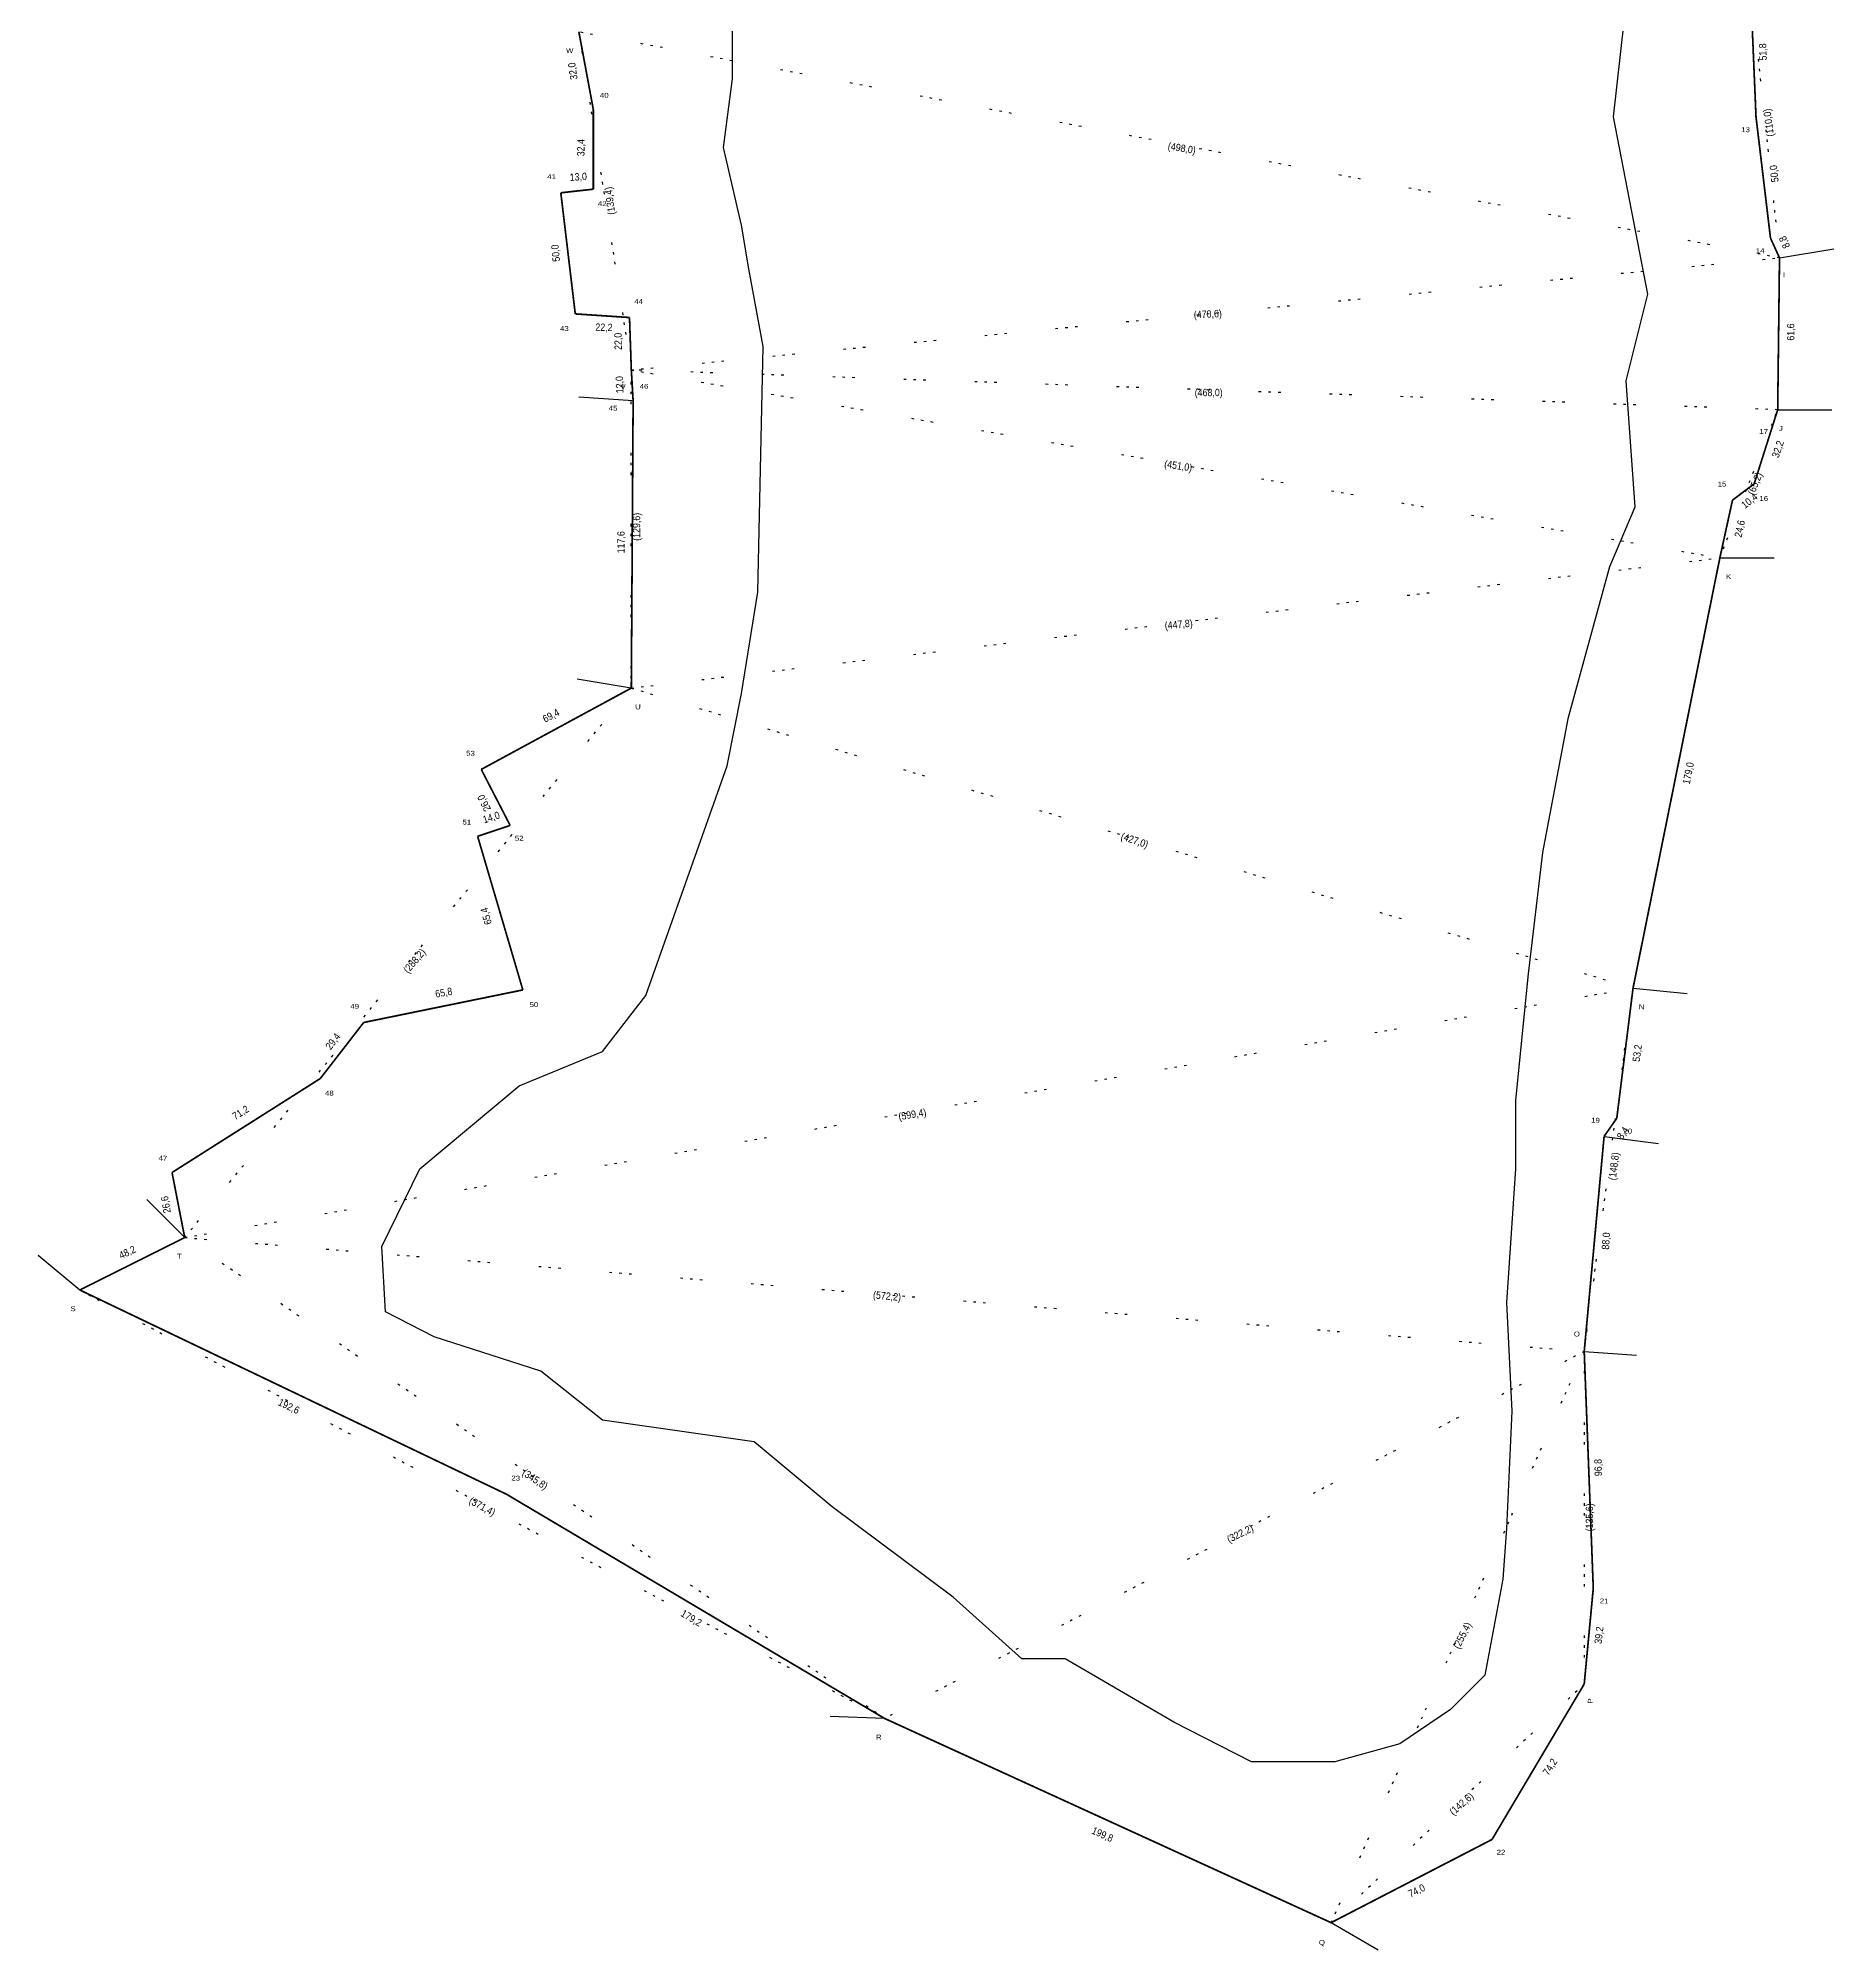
# Model space of a CAD drawing. Header units: metres. Extents: x 483 to 1216, y 366 to 1999.
# Drawn here: x 483 to 1216, y 366 to 1147 of the extents above; entities that cross this region are included whole.
import ezdxf
from ezdxf.enums import TextEntityAlignment as Align

# ---------------------------------------------------------------- set-up
doc = ezdxf.new("R2010")
doc.units = ezdxf.units.M
doc.linetypes.add('CHAINLINE', pattern=[29, -10, 1, -3, 1, -3, 1, -10])
for name, color, linetype in [('BLUE_STROKES', 5, 'Continuous'), ('BOUNDARY_DIMENSIONS', 220, 'Continuous'), ('CHAIN_LINES', 251, 'CHAINLINE'), ('CHAINLINE_DIMENSIONS', 251, 'Continuous'), ('SEPARATION_LINE', 7, 'Continuous'), ('STONES', 7, 'Continuous')]:
    doc.layers.add(name, color=color, linetype=linetype)
doc.layers.add('BOUNDARY', color=1, linetype='Continuous', lineweight=100)

msp = doc.modelspace()

# ---------------------------------------------------------------- linework, layer by layer
at = {"layer": 'BLUE_STROKES'}
for points in [[(1133, 1180.23), (1125.61, 1114.54)], [(766.16, 1130.04), (766.16, 1151.45)], [(762.47, 1102), (766.16, 1130.04)], [(1125.61, 1114.54), (1139.64, 1042.21)], [(769.85, 1070.26), (762.47, 1102)], [(772.8, 1052.54), (769.85, 1070.26)], [(778.7, 1020.8), (772.8, 1052.54)], [(1139.64, 1042.21), (1130.78, 1006.78)], [(776.49, 920.42), (778.7, 1020.8)], [(1130.78, 1006.78), (1134.47, 955.11)], [(1134.47, 955.11), (1124.14, 930.75)], [(1124.14, 930.75), (1107.16, 868.75)], [(769.85, 879.09), (776.49, 920.42)], [(763.94, 849.56), (769.85, 879.09)], [(1107.16, 868.75), (1096.83, 814.13)], [(730.73, 755.82), (763.94, 849.56)], [(1096.83, 814.13), (1090.92, 764.68)], [(1090.92, 764.68), (1085.76, 713.01)], [(713.01, 732.94), (730.73, 755.82)], [(679.06, 718.92), (713.01, 732.94)], [(638.46, 684.96), (679.06, 718.92)], [(1085.76, 713.01), (1085.76, 684.96)], [(622.96, 653.23), (638.46, 684.96)], [(1085.76, 684.96), (1082.07, 630.34)], [(624.44, 626.65), (622.96, 653.23)], [(644.37, 616.32), (624.44, 626.65)], [(1082.07, 630.34), (1084.28, 586.06)], [(687.92, 602.3), (644.37, 616.32)], [(713.01, 582.37), (687.92, 602.3)], [(1084.28, 586.06), (1082.07, 538.08)], [(775.01, 573.51), (713.01, 582.37)], [(806.75, 546.94), (775.01, 573.51)], [(856.21, 510.03), (806.75, 546.94)], [(1082.07, 538.08), (1080.59, 517.41)], [(1080.59, 517.41), (1073.21, 478.29)], [(884.25, 484.94), (856.21, 510.03)], [(901.97, 484.94), (884.25, 484.94)], [(946.25, 459.1), (901.97, 484.94)], [(1073.21, 478.29), (1059.18, 464.27)], [(1059.18, 464.27), (1038.52, 450.25)], [(977.99, 442.86), (946.25, 459.1)], [(1038.52, 450.25), (1011.95, 442.86)], [(1011.95, 442.86), (977.99, 442.86)]]:
    msp.add_lwpolyline(points, dxfattribs=at)
at = {"layer": 'BOUNDARY', "const_width": 0.7}
for points in [[(1181.71, 1166.95), (1183.93, 1114.54)], [(709.32, 1117.5), (703.42, 1149.23)], [(709.32, 1085.02), (709.32, 1117.5)], [(1183.93, 1114.54), (1189.83, 1065.09)], [(696.04, 1083.54), (709.32, 1085.02)], [(701.94, 1034.09), (696.04, 1083.54)], [(1189.83, 1065.09), (1193.52, 1056.97)], [(1193.52, 1056.97), (1192.78, 994.97)], [(724.08, 1032.61), (701.94, 1034.09)], [(724.82, 1011.21), (724.08, 1032.61)], [(725.56, 998.66), (724.82, 1011.21)], [(724.82, 881.3), (725.56, 998.66)], [(1192.78, 994.97), (1183.19, 964.71)], [(1183.19, 964.71), (1174.33, 958.06)], [(1174.33, 958.06), (1169.16, 934.44)], [(1169.16, 934.44), (1133.73, 758.78)], [(663.56, 848.09), (724.82, 881.3)], [(675.37, 825.2), (663.56, 848.09)], [(662.08, 820.78), (675.37, 825.2)], [(680.54, 758.04), (662.08, 820.78)], [(615.58, 744.75), (680.54, 758.04)], [(1133.73, 758.78), (1127.09, 705.63)], [(597.87, 721.87), (615.58, 744.75)], [(537.34, 683.49), (597.87, 721.87)], [(1127.09, 705.63), (1121.92, 698.25)], [(1121.92, 698.25), (1113.8, 610.42)], [(542.51, 656.92), (537.34, 683.49)], [(499.7, 635.51), (542.51, 656.92)], [(673.89, 552.1), (499.7, 635.51)], [(1113.8, 610.42), (1117.5, 513.72)], [(828.16, 460.58), (673.89, 552.1)], [(1117.5, 513.72), (1113.8, 474.6)], [(1113.8, 474.6), (1076.16, 411.13)], [(1010.47, 377.17), (828.16, 460.58)], [(1076.16, 411.13), (1010.47, 377.17)]]:
    msp.add_lwpolyline(points, dxfattribs=at)
at = {"layer": 'CHAIN_LINES', "linetype": 'CHAINLINE'}
for points in [[(1181.71, 1166.95), (1193.52, 1056.97)], [(1193.52, 1056.97), (703.42, 1149.23)], [(703.42, 1149.23), (724.82, 1011.21)], [(724.82, 1011.21), (1193.52, 1056.97)], [(1193.52, 1056.97), (1192.78, 994.97)], [(724.82, 881.3), (724.82, 1011.21)], [(724.82, 1011.21), (1169.16, 934.44)], [(1192.78, 994.97), (724.82, 1011.21)], [(1169.16, 934.44), (1192.78, 994.97)], [(724.82, 881.3), (1169.16, 934.44)], [(1169.16, 934.44), (1133.73, 758.78)], [(542.51, 656.92), (724.82, 881.3)], [(724.82, 881.3), (1133.73, 758.78)], [(542.51, 656.92), (1133.73, 758.78)], [(1113.8, 610.42), (1133.73, 758.78)], [(499.7, 635.51), (542.51, 656.92)], [(828.16, 460.58), (542.51, 656.92)], [(542.51, 656.92), (1113.8, 610.42)], [(499.7, 635.51), (828.16, 460.58)], [(1113.8, 610.42), (828.16, 460.58)], [(1010.47, 377.17), (1113.8, 610.42)], [(1113.8, 610.42), (1113.8, 474.6)], [(1113.8, 474.6), (1010.47, 377.17)], [(828.16, 460.58), (1010.47, 377.17)]]:
    msp.add_lwpolyline(points, dxfattribs=at)
at = {"layer": 'SEPARATION_LINE'}
for points in [[(1193.52, 1056.97), (1215.66, 1060.66)], [(725.56, 998.66), (703.42, 1000.14)], [(1192.78, 994.97), (1214.93, 994.97)], [(1169.16, 934.44), (1191.31, 934.44)], [(724.82, 881.3), (702.68, 884.99)], [(1133.73, 758.78), (1155.88, 756.56)], [(1121.92, 698.25), (1144.07, 695.3)], [(542.51, 656.92), (527.01, 672.42)], [(499.7, 635.51), (482.72, 649.54)], [(1113.8, 610.42), (1135.21, 608.94)], [(828.16, 460.58), (806.01, 461.32)], [(1010.47, 377.17), (1029.66, 366.1)]]:
    msp.add_lwpolyline(points, dxfattribs=at)

# ---------------------------------------------------------------- texts
at = {"layer": 'BOUNDARY_DIMENSIONS', "width": 0.9}
for s, rotation, p in [('51,8', 91.56935, (1186.69, 1141.05)), ('32,0', 98.45503, (700.9, 1133.21)), ('32,4', 89.21518, (704.23, 1101.99)), ('50,0', 96.17018, (1191.31, 1091.34)), ('13,0', 3.46823, (703.17, 1090.09)), ('50,0', 95.33216, (693.89, 1058.9)), ('8,8', 113.80594, (1195.53, 1063.33)), ('22,2', -1.21243, (713.66, 1028.63)), ('22,0', 90.7639, (719.42, 1022.87)), ('61,6', 90, (1198.08, 1026.68)), ('12,0', 92.32153, (720.01, 1005.18)), ('32,2', 71.31265, (1192.83, 978.86)), ('10,4', 38.45371, (1181.22, 957.75)), ('117,6', 90, (720.57, 940.84)), ('24,6', 77.90524, (1177.26, 946.37)), ('69,4', 28.10627, (692.04, 870.08)), ('179,0', 78.84534, (1156.28, 846.53)), ('26,0', 116.56505, (664.7, 834.36)), ('14,0', 18.12186, (667.65, 828.53)), ('65,4', 105.732, (665.54, 788.14)), ('65,8', 10.12467, (648.25, 756.98)), ('29,4', 52.98011, (603.01, 737.06)), ('53,2', 82.9716, (1135.41, 732.25)), ('71,2', 32.06739, (565.3, 707.98)), ('8,4', 55.25682, (1129.5, 699.59)), ('26,6', 100.2348, (534.78, 670.35)), ('88,0', 86.18593, (1122.65, 655.53)), ('48,2', 25.39591, (519.1, 650.95)), ('192,6', -25.41929, (585.04, 588.04)), ('96,8', 91.54816, (1119.47, 562.99)), ('179,2', -30.76272, (749.33, 501.57)), ('39,2', 83.74597, (1119.8, 494.56)), ('74,2', 56.91515, (1099.83, 440.8)), ('199,8', -24.27444, (917.18, 413.21)), ('74,0', 25.80453, (1045.36, 390.26))]:
    msp.add_text(s, height=3, rotation=rotation, dxfattribs=at).set_placement(p, align=Align.MIDDLE_CENTER)
at = {"layer": 'CHAINLINE_DIMENSIONS', "width": 0.9}
for s, rotation, p in [('(110,0)', 97.12502, (1189.04, 1112.16)), ('(498,0)', -9.46232, (949.56, 1101.8)), ('(139,4)', 97.12502, (716.07, 1080.25)), ('(470,6)', 2.60256, (960.15, 1034.02)), ('(451,0)', -8.97263, (948.09, 972.09)), ('(65,2)', 68.19859, (1183.5, 964.83)), ('(129,6)', 90, (726.95, 947.15)), ('(447,8)', 5.44033, (948.26, 907.34)), ('(427,0)', -18.43495, (930.28, 819.14)), ('(288,2)', 49.39871, (636.28, 769.93)), ('(599,4)', 9.46232, (839.54, 707.24)), ('(148,8)', 82.87498, (1125.9, 686.05)), ('(572,2)', -5.44033, (829.2, 633.05)), ('(345,8)', -33.69007, (685.54, 558.22)), ('(371,4)', -28.61046, (663.98, 547.12)), ('(135,6)', 90, (1115.92, 542.67)), ('(322,2)', 26.56505, (973.32, 536.04)), ('(255,4)', 63.43495, (1064.01, 494.47)), ('(142,6)', 41.18593, (1063.69, 425.72))]:
    msp.add_text(s, height=3, rotation=rotation, dxfattribs=at).set_placement(p, align=Align.MIDDLE_CENTER)
msp.add_text('(468,0)', height=3, dxfattribs=at).set_placement((960.51, 1002), align=Align.MIDDLE_CENTER)
at = {"layer": 'STONES', "width": 1.2}
for s, p in [('W', (699.69, 1141.59)), ('40', (713.77, 1123.34)), ('41', (692.29, 1090.12)), ('42', (712.93, 1079.09)), ('14', (1185.63, 1059.86)), ('43', (697.49, 1028.12)), ('V', (721.45, 1004.31)), ('46', (730.01, 1004.5)), ('15', (1170.03, 964.6)), ('16', (1187.08, 958.74)), ('K', (1172.76, 926.81)), ('U', (727.53, 873.61)), ('51', (657.68, 826.58)), ('49', (611.9, 751.33)), ('50', (685.07, 752.07)), ('48', (601.57, 715.9)), ('T', (540.34, 649.28)), ('S', (496.92, 627.86)), ('O', (1110.8, 617.53)), ('21', (1121.94, 508.53)), ('R', (825.81, 452.94))]:
    msp.add_text(s, height=2, dxfattribs=at).set_placement(p, align=Align.MIDDLE_CENTER)
for s, rotation, p in [('13', -0.5509, (1179.65, 1109.31)), ('I', -180, (1195.35, 1050.07)), ('44', -0.47745, (727.82, 1039.19)), ('45', -1.50744, (717.39, 995.6)), ('17', -0.54051, (1187.02, 986.05)), ('J', -1.63658, (1194.06, 987.33)), ('53', -0.49821, (659.19, 854.67)), ('52', 0.50703, (679.07, 819.98)), ('N', 0.75385, (1137.23, 751.14)), ('19', -0.5509, (1118.42, 704.83)), ('20', -0.99635, (1131.61, 700.4)), ('47', -1.94149, (533.61, 689.33)), ('23', -1.53434, (677.63, 558.69)), ('P', 90, (1116.27, 467.7)), ('22', -0.97102, (1079.84, 405.94)), ('Q', -0.84252, (1006.73, 369.1))]:
    msp.add_text(s, height=2, rotation=rotation, dxfattribs=at).set_placement(p, align=Align.MIDDLE_CENTER)

doc.saveas('drawing.dxf')
